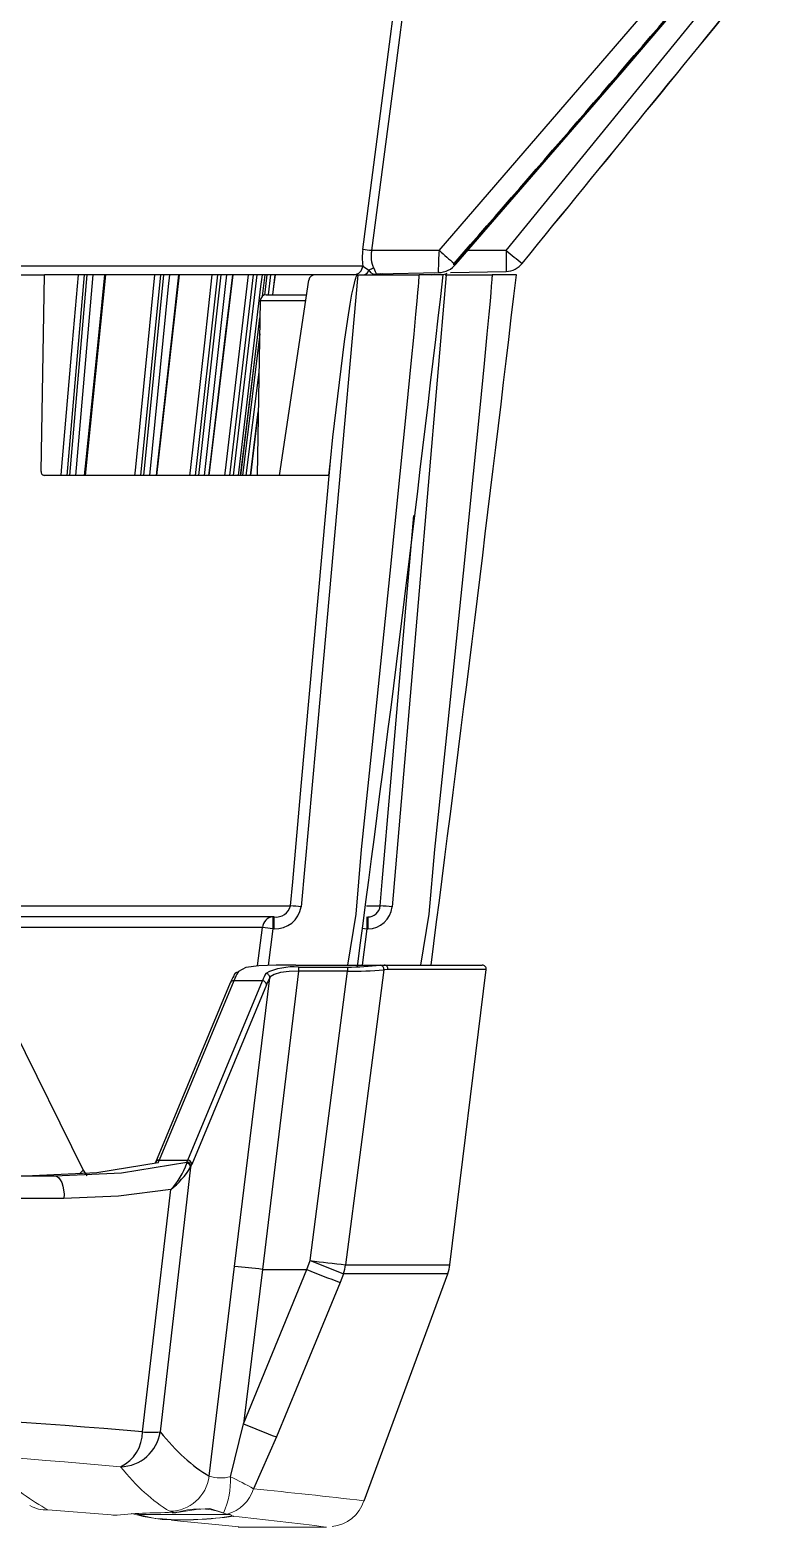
# Model space of a CAD drawing. Extents: x 6 to 134, y 1 to 99.
# Drawn here: x 58.462 to 60.305, y 0.805 to 4.535 of the extents above; entities that cross this region are included whole.
import ezdxf

# ---------------------------------------------------------------- set-up
doc = ezdxf.new("R2010")
doc.units = 0
doc.header["$MEASUREMENT"] = 0
doc.linetypes.add('SLD-Solid', pattern=[0])
doc.layers.add('OBJECT', color=7, linetype='CONTINUOUS')

msp = doc.modelspace()

# ---------------------------------------------------------------- linework, layer by layer
at = {"layer": 'OBJECT'}
for p, q in [((59.483, 3.9853), (60.1339, 4.7405)), ((59.6499, 3.9853), (60.265, 4.7403)), ((59.483, 3.9853), (59.3144, 3.9852)), ((59.3144, 3.9852), (59.3144, 3.9852)), ((59.4832, 3.9852), (59.483, 3.9853)), ((59.6499, 3.9853), (59.5534, 3.9853)), ((55.1003, 3.9472), (59.2924, 3.9472)), ((58.1969, 3.9252), (58.4992, 3.9252)), ((58.4901, 3.4349), (58.4992, 3.9252)), ((59.2476, 3.9252), (58.4992, 3.9252)), ((58.5977, 3.9252), (58.5544, 3.4252)), ((58.5619, 3.4252), (58.6053, 3.9252)), ((58.6011, 3.4252), (58.6517, 3.9252)), ((58.7881, 3.9252), (58.7378, 3.4252)), ((58.7464, 3.4252), (58.7967, 3.9252)), ((58.7791, 3.4252), (58.835, 3.9252)), ((58.9301, 3.9252), (58.8744, 3.4252)), ((58.8837, 3.4252), (58.9394, 3.9252)), ((58.9094, 3.4252), (58.9689, 3.9252)), ((59.0194, 3.9252), (58.9601, 3.4252)), ((58.9698, 3.4252), (59.0292, 3.9252)), ((59.0426, 3.8718), (59.0492, 3.9252)), ((59.0427, 3.8719), (59.0493, 3.9252)), ((59.0534, 3.9252), (59.0471, 3.8743)), ((59.0572, 3.8752), (59.0634, 3.9252)), ((59.0677, 3.8752), (59.0738, 3.9252)), ((59.2797, 3.9252), (59.2476, 3.9252)), ((59.2797, 3.9252), (59.4328, 3.9252)), ((59.3296, 3.9278), (59.4817, 3.9305)), ((59.5002, 3.9252), (59.3652, 2.3505)), ((59.4928, 3.9252), (59.4328, 3.9252)), ((59.498, 3.9252), (59.5002, 3.9252)), ((59.5002, 3.9252), (59.6153, 3.9252)), ((59.5112, 3.931), (59.6497, 3.9334)), ((59.5112, 3.931), (59.5112, 3.931)), ((59.6753, 3.9252), (59.6153, 3.9252)), ((59.6897, 3.953), (59.6895, 3.9532)), ((59.0849, 3.4252), (59.1575, 3.912)), ((59.0367, 3.8605), (59.0291, 3.4252)), ((59.1498, 3.8605), (59.0367, 3.8605)), ((59.0517, 3.8752), (59.1464, 3.8752)), ((59.1464, 3.8752), (59.1521, 3.8752)), ((58.9879, 3.4252), (59.036, 3.8166)), ((59.0353, 3.7777), (58.9921, 3.4252)), ((59.002, 3.4252), (59.0336, 3.6826)), ((59.0319, 3.585), (59.0123, 3.4252)), ((59.0124, 3.4252), (59.0319, 3.584)), ((59.2076, 3.4252), (59.2115, 3.4608)), ((59.2076, 3.4252), (58.4979, 3.4252)), ((57.425, 2.3526), (59.1123, 2.3526)), ((59.3012, 2.3526), (59.3358, 2.3526)), ((59.0711, 2.3252), (57.3564, 2.3252)), ((59.0683, 2.3252), (59.0683, 2.2957)), ((59.0711, 2.2957), (59.0711, 2.3252)), ((59.3021, 2.3252), (59.3021, 2.2957)), ((59.3046, 2.3252), (59.3046, 2.2957)), ((59.0422, 2.2989), (58.2786, 2.2989)), ((59.0297, 2.2033), (59.0422, 2.2989)), ((59.0683, 2.2957), (59.0563, 2.2045)), ((59.0711, 2.2957), (59.0683, 2.2957)), ((59.3021, 2.2957), (59.2911, 2.2052)), ((59.3046, 2.2957), (59.3021, 2.2957)), ((59.1251, 2.2052), (59.3459, 2.2052)), ((59.3359, 2.2048), (59.3459, 2.2052)), ((59.3459, 2.2052), (59.5901, 2.2052)), ((58.9711, 2.1663), (58.7849, 1.7191)), ((58.856, 1.7191), (59.0421, 2.1663)), ((59.0421, 2.1663), (58.9711, 2.1663)), ((58.9729, 1.4545), (59.0603, 2.1737)), ((59.1322, 2.19), (59.0419, 1.4472)), ((59.1322, 2.2001), (59.2543, 2.2001)), ((59.1322, 2.2001), (59.1322, 2.19)), ((59.2543, 2.19), (59.1322, 2.19)), ((59.1613, 1.4691), (59.2543, 2.19)), ((59.2543, 2.2001), (59.2543, 2.19)), ((59.3549, 2.194), (59.3448, 2.1936)), ((59.6, 2.194), (59.3549, 2.194)), ((59.5097, 1.4587), (59.6, 2.194)), ((58.9618, 2.1609), (58.7757, 1.7138)), ((59.052, 2.1558), (58.8658, 1.7087)), ((58.7849, 1.7191), (58.856, 1.7191)), ((55.8695, 1.6802), (58.5242, 1.6802)), ((58.5858, 1.6855), (58.5956, 1.694)), ((58.5956, 1.694), (58.604, 1.6802)), ((58.8628, 1.7017), (58.787, 1.0425)), ((58.8535, 1.712), (58.8537, 1.7141)), ((58.8636, 1.7035), (58.8628, 1.7017)), ((58.5474, 1.6241), (55.8463, 1.6241)), ((59.1525, 1.4472), (59.1613, 1.4691)), ((59.2494, 1.4587), (59.5097, 1.4587)), ((58.9094, 0.932), (58.9729, 1.4545)), ((59.0419, 1.4472), (58.9951, 1.0625)), ((58.9951, 1.0625), (59.1525, 1.4472)), ((59.0419, 1.4472), (59.1525, 1.4472)), ((59.2446, 1.4363), (59.2357, 1.4144)), ((59.5043, 1.4363), (59.2446, 1.4363)), ((59.296, 0.8703), (59.5043, 1.4363)), ((58.9624, 0.9305), (58.9951, 1.0625)), ((59.0769, 1.0297), (59.0199, 0.9006))]:
    msp.add_line(p, q, dxfattribs=at)
at = {"layer": 'OBJECT', "linetype": 'SLD-Solid', "lineweight": 15}
for p, q in [((58.5073, 0.8482), (58.6758, 0.8347)), ((58.6692, 0.8352), (58.6758, 0.8347)), ((58.6758, 0.8347), (58.6792, 0.8352)), ((58.6795, 0.8352), (58.6792, 0.8352)), ((58.6792, 0.8352), (58.6794, 0.8352)), ((58.6794, 0.8352), (58.6796, 0.8352)), ((58.6795, 0.8352), (58.6796, 0.8352)), ((58.7296, 0.8353), (58.7147, 0.8392)), ((58.7297, 0.8353), (58.7296, 0.8353)), ((58.7297, 0.8353), (58.7298, 0.8352)), ((58.7307, 0.8362), (58.7306, 0.8362)), ((58.7306, 0.8362), (58.9619, 0.8362)), ((58.9625, 0.8362), (58.7307, 0.8362)), ((58.9449, 0.8401), (58.9543, 0.8373)), ((58.9543, 0.8373), (58.9643, 0.8352)), ((58.9638, 0.8353), (58.9639, 0.8352)), ((58.9644, 0.8352), (58.9643, 0.8352)), ((58.9644, 0.8352), (58.9699, 0.8319)), ((58.9819, 0.8052), (59.2019, 0.8052))]:
    msp.add_line(p, q, dxfattribs=at)
at = {"layer": 'OBJECT', "flags": 128}
for points in [[(59.2925, 3.9879), (59.3508, 4.4359), (59.4056, 4.8583)], [(59.4277, 4.8556), (59.3728, 4.4332), (59.3144, 3.9852)], [(59.5243, 3.9517), (59.9386, 4.4298), (60.1751, 4.7075)], [(59.4817, 3.9309), (59.4816, 3.9306), (59.4814, 3.9333), (59.4814, 3.9395), (59.4816, 3.9478), (59.482, 3.9608), (59.4829, 3.9793), (59.4832, 3.9852)], [(58.5402, 3.4252), (58.5413, 3.4378), (58.5689, 3.7554), (58.5836, 3.9252)], [(58.6195, 3.9252), (58.6169, 3.8957), (58.5761, 3.4252)], [(58.5988, 3.4252), (58.6028, 3.4642), (58.6349, 3.7818), (58.6494, 3.9252)], [(58.7241, 3.4252), (58.7253, 3.4378), (58.7573, 3.7554), (58.7743, 3.9252)], [(58.8105, 3.9252), (58.8075, 3.8957), (58.7602, 3.4252)], [(58.7778, 3.4252), (58.7822, 3.4642), (58.8177, 3.7818), (58.8338, 3.9252)], [(58.8614, 3.4252), (58.8628, 3.4378), (58.8982, 3.7554), (58.9171, 3.9252)], [(58.9525, 3.9252), (58.9492, 3.8957), (58.8968, 3.4252)], [(58.9088, 3.4252), (58.9135, 3.4642), (58.9513, 3.7818), (58.9684, 3.9252)], [(58.9482, 3.4252), (58.9497, 3.4378), (58.9875, 3.7554), (59.0076, 3.9252)], [(59.0411, 3.9252), (59.0376, 3.8957), (58.9817, 3.4252)], [(59.0737, 3.9252), (59.07, 3.8957), (59.0675, 3.8752)], [(59.2797, 3.9252), (59.175, 2.7556), (59.1386, 2.3505)], [(59.2115, 3.4608), (59.218, 3.5204), (59.247, 3.7586), (59.2551, 3.8147), (59.261, 3.852), (59.2654, 3.8769), (59.2688, 3.8935), (59.2713, 3.9045), (59.2732, 3.9118), (59.2747, 3.9166), (59.2759, 3.9198), (59.2768, 3.9219), (59.2775, 3.9233), (59.2785, 3.9245), (59.2789, 3.9249), (59.2794, 3.9252), (59.2797, 3.9252)], [(59.2548, 2.2052), (59.2757, 2.3319), (59.2893, 2.4931), (59.3224, 2.8108), (59.3607, 3.1815), (59.3858, 3.4288), (59.4024, 3.5939), (59.4132, 3.704), (59.4203, 3.7775), (59.4249, 3.8266), (59.4279, 3.8593), (59.4299, 3.8812), (59.4311, 3.8958), (59.4319, 3.9056), (59.4324, 3.9121), (59.4327, 3.9164), (59.4328, 3.9193), (59.4329, 3.9213), (59.433, 3.9226), (59.433, 3.9234), (59.433, 3.924), (59.433, 3.9244), (59.433, 3.9247), (59.4329, 3.9249), (59.4329, 3.925), (59.4329, 3.9251), (59.4329, 3.9251), (59.4329, 3.9251), (59.4329, 3.9252), (59.4328, 3.9252), (59.4328, 3.9252), (59.4328, 3.9252), (59.4328, 3.9252)], [(59.2924, 3.9472), (59.2941, 3.9457), (59.3077, 3.9362)], [(59.3202, 3.9413), (59.3236, 3.9334), (59.3255, 3.9286), (59.3288, 3.9278), (59.3296, 3.9278)], [(59.3325, 3.9262), (59.3346, 3.9269), (59.3371, 3.9279)], [(59.3366, 3.9259), (59.3396, 3.9268), (59.3421, 3.928)], [(59.4373, 2.2052), (59.4582, 2.3319), (59.4718, 2.4931), (59.5049, 2.8108), (59.5431, 3.1815), (59.5683, 3.4288), (59.5848, 3.5939), (59.5957, 3.704), (59.6028, 3.7775), (59.6074, 3.8266), (59.6104, 3.8593), (59.6123, 3.8812), (59.6136, 3.8958), (59.6143, 3.9056), (59.6148, 3.9121), (59.6151, 3.9164), (59.6153, 3.9193), (59.6154, 3.9213), (59.6154, 3.9226), (59.6154, 3.9234), (59.6154, 3.924), (59.6154, 3.9244), (59.6154, 3.9247), (59.6154, 3.9249), (59.6154, 3.925), (59.6154, 3.9251), (59.6154, 3.9251), (59.6153, 3.9251), (59.6153, 3.9252), (59.6153, 3.9252), (59.6153, 3.9252), (59.6153, 3.9252), (59.6153, 3.9252)], [(59.4637, 3.9252), (59.4682, 3.9256), (59.472, 3.9266)], [(59.5199, 3.9531), (59.5197, 3.9528), (59.5188, 3.9517), (59.5184, 3.9509), (59.5182, 3.9505), (59.5182, 3.9501), (59.5184, 3.9499), (59.5188, 3.95), (59.5196, 3.9504), (59.521, 3.9515), (59.5227, 3.9532)], [(59.5244, 3.9516), (59.5243, 3.9517), (59.5227, 3.9532)], [(59.6895, 3.9532), (59.6894, 3.9532), (59.6893, 3.953), (59.6893, 3.953), (59.6892, 3.9529), (59.6892, 3.9529), (59.6892, 3.9529), (59.6892, 3.9529), (59.6893, 3.9529), (59.6893, 3.9529), (59.6894, 3.9531), (59.6895, 3.9532)], [(58.9878, 3.4252), (58.9926, 3.4642), (59.0316, 3.7818), (59.036, 3.8177)], [(59.1123, 2.3526), (59.1176, 2.4123), (59.1391, 2.6513), (59.2115, 3.4608)], [(59.3358, 2.3526), (59.3409, 2.4124), (59.3614, 2.6515), (59.4192, 3.3257)], [(59.2923, 2.2969), (59.297, 2.2963), (59.3021, 2.2957)], [(58.3404, 2.2109), (58.4214, 2.0466), (58.5956, 1.694)], [(59.1251, 2.2052), (59.076, 2.2051), (59.0332, 2.2038), (59.001, 2.1993), (58.9826, 2.1896), (58.9808, 2.187)], [(59.1322, 2.19), (59.1085, 2.189), (59.0875, 2.1865), (59.0713, 2.1822), (59.0616, 2.1757), (59.0603, 2.1737)], [(59.3448, 2.1936), (59.3206, 2.0069), (59.2494, 1.4587)], [(58.782, 1.7125), (58.6296, 1.6875), (58.4692, 1.6802)], [(58.5242, 1.6802), (58.6911, 1.6877), (58.8537, 1.7141)], [(58.5242, 1.6802), (58.5291, 1.6791), (58.5338, 1.6758), (58.538, 1.6705), (58.5417, 1.6633), (58.5446, 1.6547), (58.5465, 1.645), (58.5475, 1.6347), (58.5474, 1.6241)], [(58.7751, 1.7114), (58.7753, 1.7128), (58.7757, 1.7138)], [(58.8135, 1.6461), (58.6831, 1.6292), (58.5474, 1.6241)], [(58.7431, 1.0425), (58.7662, 1.2407), (58.8135, 1.6461)], [(59.2357, 1.4144), (59.1597, 1.2294), (59.0769, 1.0297)]]:
    msp.add_lwpolyline(points, dxfattribs=at)
at = {"layer": 'OBJECT', "linetype": 'SLD-Solid', "lineweight": 15, "flags": 128}
for points in [[(58.7925, 0.8243), (58.7448, 0.8312), (58.7297, 0.8353)], [(58.7307, 0.8362), (58.7746, 0.8265), (58.7927, 0.8253)], [(58.8259, 0.8409), (58.8257, 0.841), (58.8109, 0.8444)], [(58.8151, 0.8222), (58.8375, 0.8201), (58.9338, 0.8107), (58.9829, 0.8057), (58.982, 0.8058)], [(58.944, 0.841), (58.9108, 0.8512), (58.8772, 0.8487), (58.8344, 0.8422), (58.8258, 0.8419)]]:
    msp.add_lwpolyline(points, dxfattribs=at)
at = {"layer": 'OBJECT'}
for centre, radius, start, end in [((7.6142, 49.4233), 69.0053, 318.781214, 319.609497), ((11.1469, 46.3635), 64.3339, 318.759463, 319.64774), ((-509.48, 468.3814), 734.607, 320.7864061, 320.8623679), ((-409.2493, 387.0073), 605.5031, 320.7562262, 320.8484134), ((59.4413, 3.967), 0.1502, 172.0187, 187.6057), ((59.182, 2.9825), 1.0114, 82.4733, 83.7232), ((59.375, 3.9708), 0.0622, 166.6048, 208.3088), ((62.0243, 6.8601), 3.8369, 228.526, 229.2549), ((59.6489, 3.986), 0.0525, 270.8157, 322.6577), ((72.6687, 3.8977), 13.019, 179.61414, 179.84028), ((63.6601, 8.8829), 6.3299, 230.68877, 231.15001), ((59.1736, 3.9087), 0.0165, 87.2929, 168.435), ((59.2689, 3.9487), 0.0235, 272.6253, 356.2405), ((-38.3895, 15.196), 98.5291, 352.421326, 353.431522), ((59.2929, 3.9405), 0.0154, 277.1637, 343.7126), ((59.3264, 3.9086), 0.0333, 100.8005, 124.1026), ((59.3232, 3.9439), 0.0173, 206.484, 291.5415), ((-89.1787, 21.4739), 149.8849, 352.613796, 353.276312), ((59.4821, 3.984), 0.0532, 269.5726, 322.5445), ((59.4889, 3.9502), 0.025, 270.0061, 303.0947), ((59.0517, 3.8602), 0.015, 90, 179), ((58.499, 3.434), 0.0089, 174.4778, 263.1599), ((59.0761, 2.3624), 0.0375, 262.4122, 344.8631), ((59.0749, 2.3601), 0.0645, 266.676, 351.4232), ((59.0486, 1.383), 0.9717, 84.6845, 86.2436), ((59.3053, 2.3559), 0.0307, 268.8359, 353.8666), ((59.3051, 2.3561), 0.0604, 269.587, 354.6775), ((59.3069, 1.7383), 0.615, 84.5615, 87.3108), ((59.07, 2.2975), 0.0278, 93.4852, 177.1667), ((58.9369, 1.3136), 0.9909, 82.3837, 83.9006), ((59.1189, 2.0485), 0.1522, 84.9857, 116.6939), ((59.2388, 3.1875), 0.9875, 270.9015, 275.6475), ((59.3351, 2.195), 0.00985, 351.8374, 84.8789), ((59.3453, 2.1956), 0.00967, 350.6536, 86.278), ((59.5901, 2.1952), 0.01, 353, 90), ((58.9702, 2.1571), 0.00921, 84.7785, 155.663), ((58.9802, 2.1777), 0.00933, 86.5396, 174.4805), ((59.0418, 2.1561), 0.0102, 358.7666, 87.9105), ((59.0501, 2.1743), 0.0102, 356.6187, 88.1003), ((59.2603, 3.1968), 1.0068, 269.6573, 274.8141), ((58.7841, 1.71), 0.00921, 84.775, 155.6666), ((58.8556, 1.7089), 0.0102, 358.7675, 87.9088), ((58.6963, 1.7623), 0.1651, 315.2338, 342.2409), ((58.6916, 1.8039), 0.1994, 307.6757, 329.173), ((58.8527, 1.7018), 0.0102, 359.3457, 85.2486), ((58.8534, 1.7039), 0.0102, 358.1895, 87.9353), ((59.5821, 4.6418), 3.2004, 262.4457, 264.0337), ((60.4122, 4.5246), 3.3016, 247.7374, 249.2907), ((59.1394, 1.4706), 0.1106, 341.9554, 353.8107), ((59.4104, 1.4709), 0.1, 339.8, 353), ((58.8699, 0.1536), 1.305, 82.4273, 85.4722), ((60.4061, 4.5072), 3.3068, 247.7218, 249.2716), ((57.1969, -16.9512), 18.06, 85.08864, 94.91136), ((60.3141, 4.2337), 3.4346, 247.4166, 248.8862), ((58.6475, 1.0419), 0.0955, 295.4102, 0.3891), ((58.687, 1.0566), 0.101, 270.8675, 351.9948), ((58.765, 1.2185), 0.1773, 262.8778, 277.1222)]:
    msp.add_arc(centre, radius, start, end, dxfattribs=at)
at = {"layer": 'OBJECT', "linetype": 'SLD-Solid', "lineweight": 15}
for centre, radius, start, end in [((57.1969, -15.6915), 16.7138, 84.87971, 95.12029), ((58.8098, 0.9448), 0.1004, 270.6213, 352.6579), ((58.9384, 1.0226), 0.0951, 252.23, 284.5755), ((58.7643, 0.9218), 0.1982, 335.6678, 2.5321), ((58.9292, 0.9291), 0.0952, 285.3476, 342.5389), ((58.6305, 0.2229), 0.7816, 60.1132, 64.8728), ((57.1815, -17.3881), 18.3808, 83.39849, 84.2598), ((58.5017, 0.925), 0.077, 239.4221, 274.1927), ((59.208, 0.8967), 0.0904, 275.1363, 343.4206), ((58.8057, -0.5221), 1.3632, 89.1504, 95.3117), ((58.7296, 0.8362), 0.000928, 274.9529, 1.442), ((58.7298, 0.8362), 0.000935, 275.1212, 2.0522), ((58.8376, 1.8402), 1.0169, 267.4608, 277.4731), ((58.8487, 1.5683), 0.7451, 265.6884, 279.2778), ((58.8842, 0.6658), 0.1846, 70.7836, 108.4146), ((58.9641, 0.8362), 0.000919, 250.1285, 279.2255), ((58.9642, 0.8361), 0.000918, 249.5994, 279.2075), ((58.9699, 0.8329), 0.001, 210.3143, 270.0034), ((57.2297, -15.3243), 16.2497, 83.02777, 83.85264)]:
    msp.add_arc(centre, radius, start, end, dxfattribs=at)
at = {"layer": 'OBJECT'}
for centre, major_axis, ratio, start_param, end_param in [((58.9286, 1.7064), (0.0615, 0.4899), 0.120906, 0.285954, 0.412418), ((58.9385, 1.7052), (0.0615, 0.4999), 0.118561, 0.285354, 0.411817), ((59.0095, 1.7052), (0.0615, 0.4999), 0.118561, 0.303558, 0.411817), ((59.0194, 1.704), (0.0615, 0.4899), 0.120906, 0.304159, 0.412418), ((58.8189, 2.1802), (0.0641, 0.4999), 0.123247, 3.518726, 3.554624), ((58.8899, 2.1802), (0.0641, 0.4999), 0.123247, 3.527575, 3.554624), ((58.8998, 2.179), (0.064, 0.5099), 0.120906, 3.526962, 3.554011), ((61.1843, 18.17), (2.1692, 17.275), 0.120906, 3.025129, 3.089578)]:
    msp.add_ellipse(centre, major_axis=major_axis, ratio=ratio, start_param=start_param, end_param=end_param, dxfattribs=at)
at = {"layer": 'OBJECT', "linetype": 'SLD-Solid', "lineweight": 15}
for centre, major_axis, start_param, end_param in [((56.5245, 18.1822), (-2.1689, 17.375), 3.002331, 3.056199), ((61.0858, 18.1822), (2.1689, 17.375), 3.024955, 3.089404)]:
    msp.add_ellipse(centre, major_axis=major_axis, ratio=0.120232, start_param=start_param, end_param=end_param, dxfattribs=at)

doc.saveas('drawing.dxf')
